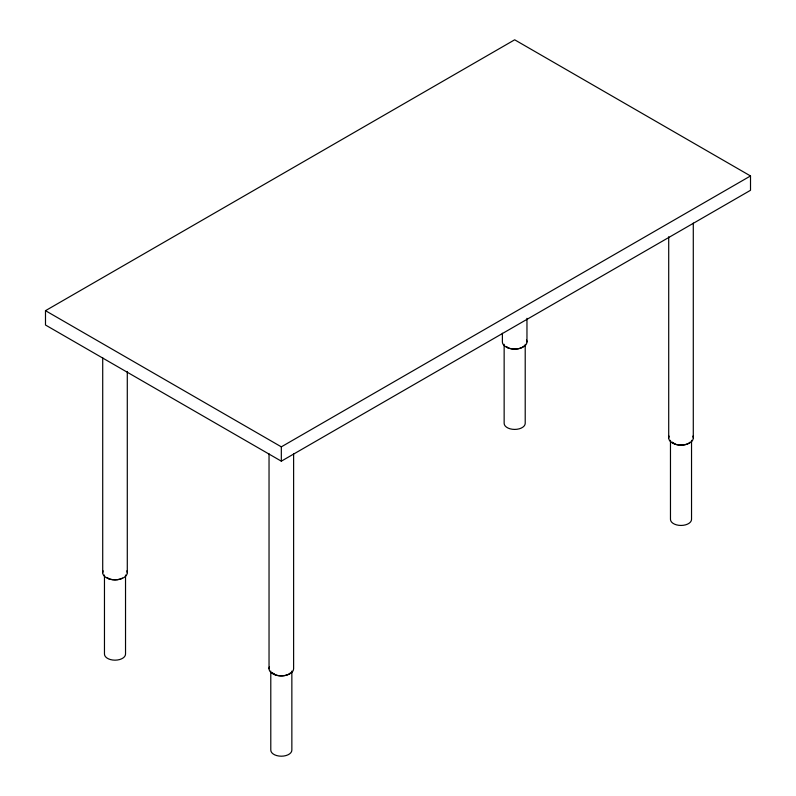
<?xml version="1.0" encoding="UTF-8"?>
<svg xmlns="http://www.w3.org/2000/svg" width="796" height="796" viewBox="0 0 796 796"><rect width="100%" height="100%" fill="white"/><g stroke="black" fill="none" stroke-linecap="round" stroke-linejoin="round"><path stroke-width="1.19" d="M45.491 310.679L514.674 39.8L750.509 175.956L750.509 190.294L281.326 461.173L45.491 325.017L45.491 310.679L281.326 446.845L750.509 175.956M507.231 347.374L509.41 348.34A10.537 6.079 0 0 0 523.798 346.121M107.55 578.125L109.729 579.1A10.537 6.079 0 0 0 122.445 578.125M674.65 443.889L671.884 442.148L675.734 444.367A10.537 6.079 0 0 0 690.122 442.148M506.475 346.698L508.316 347.862M274.968 674.64L272.202 672.899L276.063 675.127A10.537 6.079 0 0 0 290.44 672.899M106.803 577.448L108.644 578.612M693.286 223.069L693.286 437.959M691.535 440.337L691.535 519.37A10.537 6.079 0 0 1 680.998 525.45A10.537 6.079 0 0 1 670.471 519.37L670.471 440.337M668.71 236.73L668.71 437.959M526.962 318.33L526.962 341.932M525.211 344.31L525.211 423.343A10.537 6.079 0 0 1 514.674 429.422A10.537 6.079 0 0 1 504.147 423.343L504.147 344.31M502.385 333.235L502.385 341.932A12.288 7.094 0 0 0 516.276 348.966A12.288 7.094 0 0 0 526.544 340.091M293.615 453.82L293.615 668.71A12.288 7.094 0 0 1 279.724 675.744A12.288 7.094 0 0 1 269.456 666.879M291.853 671.088L291.853 750.121A10.537 6.079 0 0 1 281.326 756.2A10.537 6.079 0 0 1 270.789 750.121L270.789 671.088M281.326 446.845L281.326 461.173M269.038 453.82L269.038 668.71M127.29 371.453L127.29 572.682M125.529 575.06L125.529 654.093A10.537 6.079 0 0 1 115.002 660.173A10.537 6.079 0 0 1 104.465 654.093L104.465 575.06M102.714 357.792L102.714 572.682M126.862 570.851A12.288 7.094 0 0 1 115.002 579.777A12.288 7.094 0 0 1 103.132 570.851M692.868 436.118A12.288 7.094 0 0 1 680.998 445.054A12.288 7.094 0 0 1 669.138 436.118"/></g></svg>
